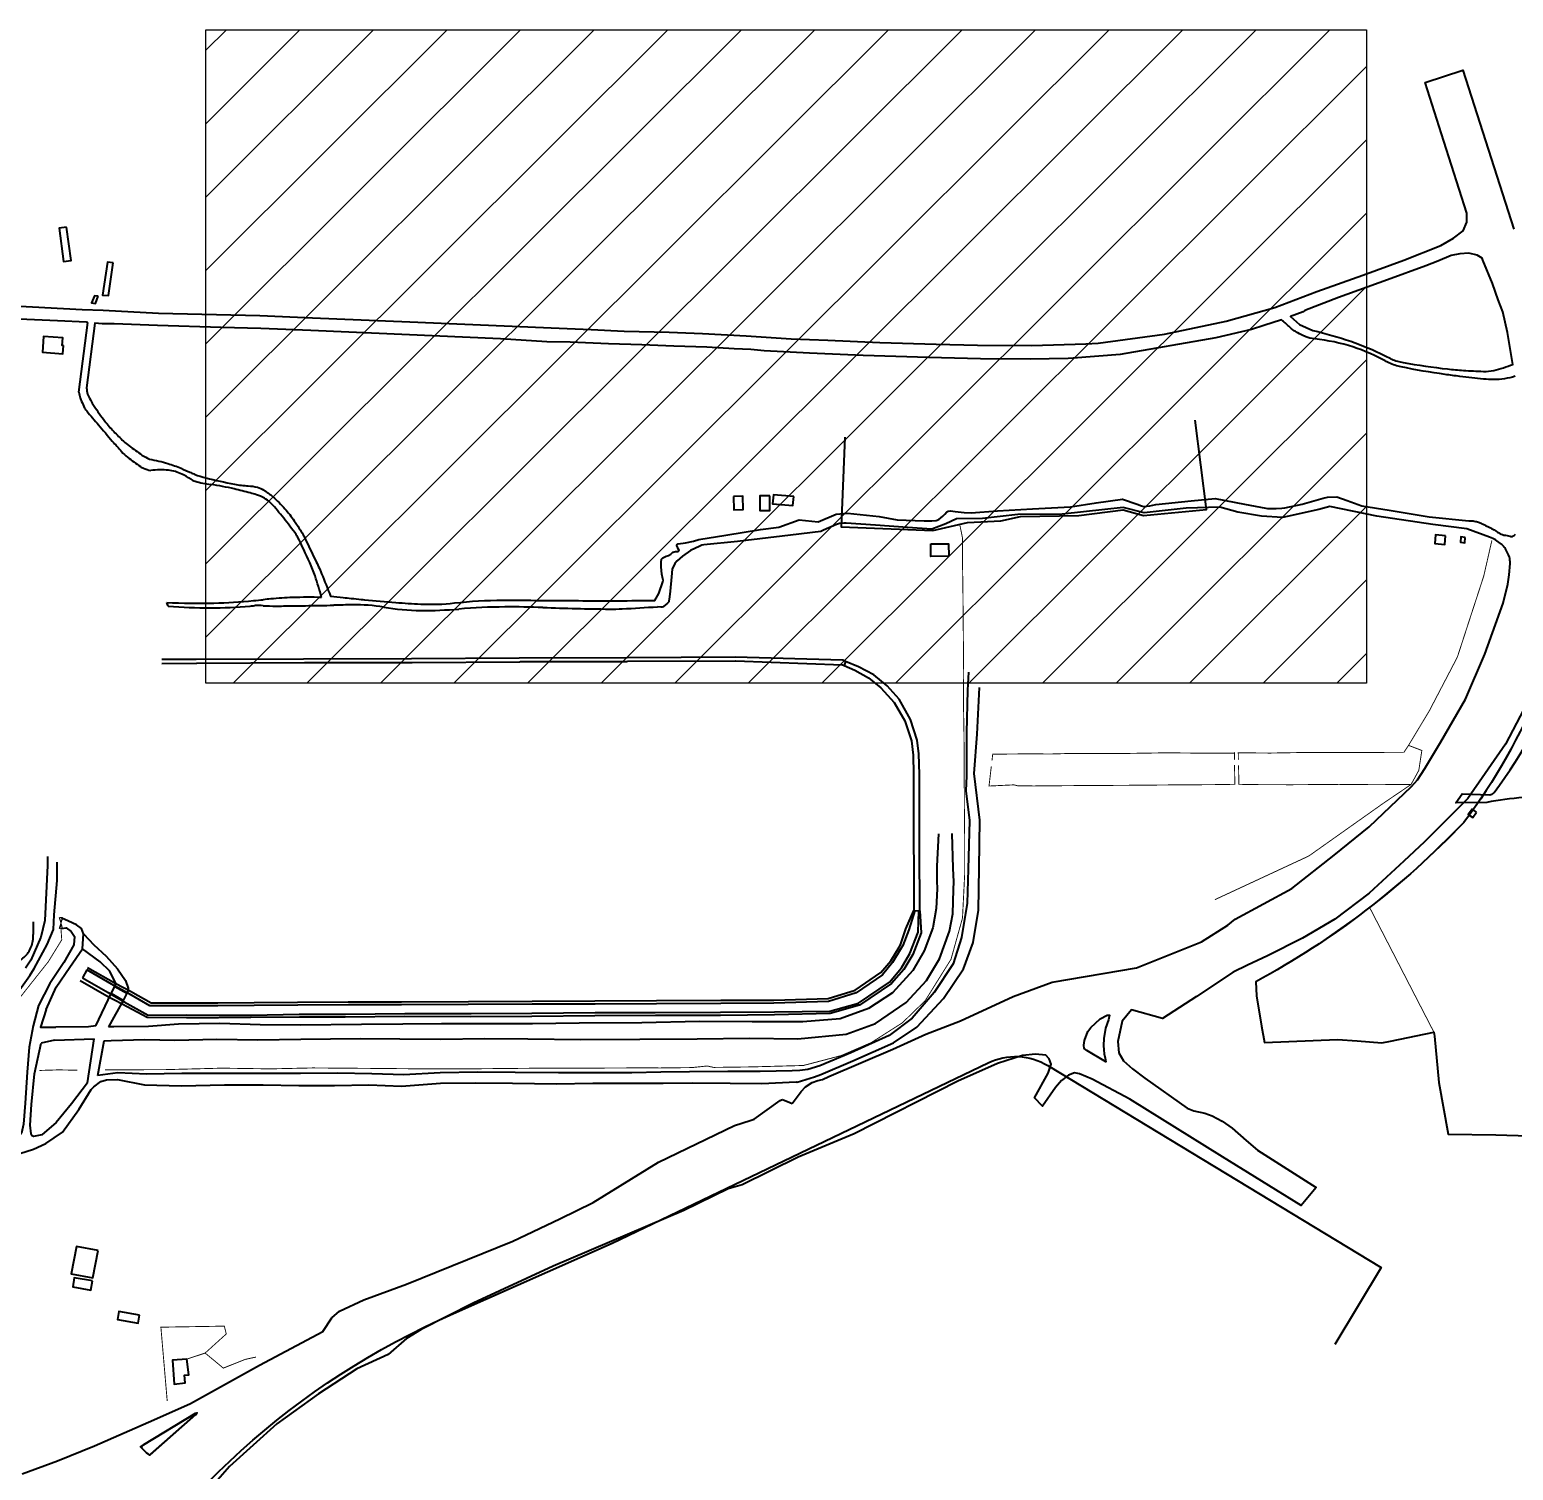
# Model space of a CAD drawing. Header units: metres. Extents: x 428 to 1115, y -4076 to 3914.
# Drawn here: x 868.981 to 869.696, y -369.086 to -368.391 of the extents above; entities that cross this region are included whole.
import ezdxf

# ---------------------------------------------------------------- set-up
doc = ezdxf.new("R2010")
doc.units = ezdxf.units.M
doc.header["$MEASUREMENT"] = 0
for name, pattern in [('CONTINOUS', [0]), ('DASHED', [0.75, 0.5, -0.25]), ('HIDDEN', [9.524999999999995, 6.349999999999998, -3.174999999999998])]:
    doc.linetypes.add(name, pattern=pattern)
for name, color, linetype, lineweight in [('C-BLDG', 253, 'Continuous', 5), ('C-FENC-AIRF-LEAS', 253, 'Continuous', 0), ('C-FENC-AIRF-SECU', 253, 'DASHED', 0), ('C-NTWK-WATR-AIRF', 253, 'HIDDEN', 0), ('C-ROAD-AIRF', 253, 'Continuous', 5), ('C-ROAD-LAND', 253, 'Continuous', 9)]:
    doc.layers.add(name, color=color, linetype=linetype, lineweight=lineweight)
doc.layers.add('C-HUME PIPE', color=253, linetype='Continuous')
doc.layers.add('Dimension', color=7, linetype='Continuous')

msp = doc.modelspace()

# ---------------------------------------------------------------- hatches: boundary and pattern name
at = {"layer": 'Dimension'}
h = msp.add_hatch(dxfattribs=at)
h.set_pattern_fill('ANSI31', color=210, scale=0.2, style=0)
h.set_pattern_definition([(45, (-2541355.054961188, -12257909.05163569), (-0.0176776695296637, 0.0176776695296637), [])])
h.paths.add_polyline_path([(869.0657840189394, -368.3908904374758), (869.6256317300591, -368.3908904374758), (869.6256317300591, -368.7060100746521), (869.0657840189394, -368.7060100746521)])

# ---------------------------------------------------------------- linework, layer by layer
at = {"layer": 'C-BLDG', "lineweight": 40}
for points in [[(868.9986909776798, -368.4861850159932), (868.9950632434209, -368.4866326766778), (868.9971905941945, -368.5026972683837), (869.0008183298503, -368.5022496095617)], [(869.0211895736736, -368.5033446921724), (869.018339803895, -368.503054372849), (869.0160189154428, -368.5188578068037), (869.0188686833587, -368.5191481279899)], [(869.0139715885614, -368.5194373055119), (869.0120854498688, -368.5191836206932), (869.0107210115399, -368.5226830056627), (869.0126071516294, -368.5229366942067)], [(868.9972464232576, -368.5432241539229), (868.9965671151746, -368.5431733670402), (868.9967988743318, -368.5395497604031), (868.9876150362994, -368.5388861763049), (868.9870705250522, -368.5464220679123), (868.9969271295573, -368.5471342595984)], [(869.320356474245, -368.6159735469837), (869.3205050667618, -368.6223530228008), (869.3249641773162, -368.622289465623), (869.3248726497275, -368.6158683559615)], [(869.3378859357778, -368.6156420222242), (869.3329736217728, -368.6156230660845), (869.3329568072094, -368.622694648685), (869.3378691216803, -368.6227136066873)], [(869.3494042740073, -368.6160543075521), (869.3396106455345, -368.6151957790126), (869.3390676909927, -368.6194936203528), (869.3488613222597, -368.6203521470297)], [(869.4154053889087, -368.6388378067631), (869.4240511064287, -368.6387968509216), (869.4240797529799, -368.6448446380664), (869.4154340368567, -368.644885593908)], [(869.6637006499674, -368.6349608990122), (869.6588387796526, -368.6345436366964), (869.6584861175958, -368.6386528256107), (869.6633479934986, -368.6390700823385)], [(869.6731043234337, -368.6356958354581), (869.6710088788402, -368.6354386134762), (869.6708271992262, -368.638059686752), (869.6729226442854, -368.6383169087339)], [(869.6786621482913, -368.7682566324938), (869.6765497000757, -368.7667811362762), (869.6746731395704, -368.7693037333656), (869.6767855877858, -368.7707792314458)], [(869.0138678084929, -368.9796206763704), (869.0034992480521, -368.9776695406754), (869.0009250072632, -368.9908504242766), (869.0112935621161, -368.992801558109)], [(869.0111355199347, -368.9942433981914), (869.0023197280113, -368.9927097781319), (869.0016192430501, -368.9971754605639), (869.0103680714836, -368.998672617482)], [(869.0338284945917, -369.0108175555933), (869.0239443792832, -369.0090720149446), (869.0232273465823, -369.0128539520074), (869.0332448044662, -369.0146496108492)], [(869.0566494008397, -369.0319652202297), (869.0497102984098, -369.0325295253415), (869.0506432768758, -369.0440021305103), (869.0558032751884, -369.0433714574892), (869.0555237773675, -369.0397637913693), (869.0576304038857, -369.0396005845387)]]:
    msp.add_lwpolyline(points, close=True, dxfattribs=at)
msp.add_lwpolyline([(869.3740443042349, -368.5873120370079), (869.3722350355107, -368.6305942366589), (869.4163624043448, -368.6324388346393), (869.4331172900145, -368.6284788659532), (869.449273161577, -368.6278036440481), (869.4587429091205, -368.6256098876465), (869.4869040795472, -368.6251110973526), (869.5082370499019, -368.6224300320018), (869.5181007990483, -368.6251308711934), (869.5484164096284, -368.6222627832312), (869.5430201529394, -368.5792598704566)], dxfattribs=at)
msp.add_lwpolyline([(868.9814611314666, -369.5623727719058), (868.9587208893953, -369.401059882598, -0.3273253152927296), (869.1852453732733, -369.0100346150566), (869.2618335536549, -368.9760129972119), (869.443075039411, -368.8890448434968, -0.2531542329101115), (869.4718983359504, -368.8904437198062), (869.6327171628232, -368.9878056495209), (869.6102818702217, -369.0248634404261)], format="xyb", dxfattribs=at)
at = {"layer": 'C-FENC-AIRF-LEAS', "lineweight": 40}
msp.add_lwpolyline([(869.7288360288237, -368.6357908843775, -0.1273841617458108), (869.6724307173732, -368.7732146902699, -0.0785413492883504), (869.5721403588411, -368.8499945736248), (869.5725432671477, -368.8568380026836), (869.5749692190309, -368.8713594040592), (869.576423893204, -368.8792671038527), (869.6116473772432, -368.8778420685549), (869.6210080291946, -368.8784344604928), (869.632975328235, -368.8794678504336), (869.6372034135144, -368.8787033314575), (869.6580372536424, -368.8742194304932), (869.6583341862877, -368.876146893831), (869.6603746563068, -368.8986163547951), (869.6649627662134, -368.9234101771135), (869.6880144704933, -368.9238345361073), (869.7148538259659, -368.9245867579002)], format="xyb", dxfattribs=at)
at = {"layer": 'C-FENC-AIRF-SECU', "lineweight": 40, "ltscale": 0.2, "const_width": 0.0004332, "flags": 128}
for points in [[(869.4294092897197, -368.6294832098056), (869.430690498544, -368.6357155161668), (869.4307020986323, -368.6460518817175), (869.4309272272383, -368.6589762772192), (869.4310534307604, -368.6744953914304), (869.4311853707637, -368.6875770780017), (869.431161062779, -368.7032734676022), (869.4312581689898, -368.7186419254858), (869.4314730786588, -368.7313223945666)], [(869.5524102938232, -368.8104266988803), (869.597760389546, -368.7893487642277), (869.6340546780136, -368.7636603711862), (869.6470545120407, -368.7548730595727), (869.6507894438562, -368.7480739949961), (869.6522639202756, -368.7384579404015), (869.6458292421754, -368.7359990346004), (869.6557777556462, -368.719517798977), (869.6693713199218, -368.6934780197906), (869.6821143249852, -368.6543579007257), (869.6860272097272, -368.6372060290296)], [(869.4316653185394, -368.769815817358), (869.4314730786588, -368.7313223945666)], [(869.6458292421754, -368.7359990346004), (869.6436118613799, -368.7393581568022)], [(869.5619062664789, -368.7454823422004), (869.5620972229968, -368.7547778541912), (869.5518123241942, -368.7549377473761), (869.5315470308867, -368.7550712785442), (869.5150361549911, -368.7552214375455), (869.4979437664023, -368.7553323021849), (869.4872155524662, -368.7553830648531), (869.4650255935138, -368.7555765489806), (869.4572780174072, -368.755465680616), (869.4555612099227, -368.7550374957491), (869.4435298964252, -368.7556144370455), (869.4446384897325, -368.7460565249194)], [(869.4449461214115, -368.7434042542), (869.4453117730898, -368.7402517254223), (869.4607002911958, -368.7401065601725), (869.473820026951, -368.7401524855513), (869.4804293797223, -368.7399586102683), (869.4963783086148, -368.7399357109089), (869.5097785093691, -368.7398944346924), (869.5293219741302, -368.7395890353937), (869.5445403861683, -368.7397454659213), (869.5616116449107, -368.7397996279169), (869.5619681258555, -368.7395377139319), (869.5619018687737, -368.742972494917)], [(869.6435050470624, -368.7393515462745), (869.6179669573773, -368.7394387515952), (869.5971334846561, -368.7393999601472), (869.5790762673003, -368.739715196075), (869.5637279683596, -368.739581474917), (869.5637974100989, -368.7429064585587)], [(869.6470544380005, -368.7548725343067), (869.6290058614557, -368.7547871804554), (869.6217530751471, -368.7548610157091), (869.612131669173, -368.7548113408257), (869.5981590389144, -368.7549206482936), (869.5890755466987, -368.7549835386444), (869.571666448364, -368.7549191153366), (869.5640455423725, -368.7547868135143), (869.5638535478954, -368.745594186591)], [(869.0463644945863, -368.8923620133419), (869.0734456260559, -368.8916532917638), (869.0970738301855, -368.8919893557895), (869.117356250981, -368.8915422948767), (869.144312039936, -368.891752272727), (869.1664383639453, -368.8919476642031), (869.1947582899463, -368.8919586891998), (869.223447432263, -368.8916952776482), (869.2443533008787, -368.89166521083), (869.2628884743767, -368.8915767947901), (869.2786402678919, -368.8915035723467), (869.284827534562, -368.8915566540081), (869.3002748596354, -368.8913741371353), (869.3075900445562, -368.8906079902072), (869.3107346347402, -368.8912883287985), (869.3287825011517, -368.8910504596997), (869.3540293103887, -368.8903639296759), (869.3722160821651, -368.8855977336634), (869.3867817218286, -368.8793038445283), (869.4017387935762, -368.8697787913251), (869.412756944528, -368.8590947127659), (869.4251946918538, -368.8391538764108), (869.4307446521577, -368.8192388004381), (869.4317765943576, -368.7984059917499), (869.4318066318389, -368.7827380931694), (869.4316653185394, -368.769815817358)], [(869.6580372536424, -368.8742194304932), (869.6270749200937, -368.8141770231295)], [(868.9959541056176, -368.8244104048927), (868.9963564746885, -368.8297602719385), (868.9898665211964, -368.8403211048562), (868.9786189794411, -368.8545235357005), (868.9721688967999, -368.8628144784589), (868.958465646008, -368.8700024447162), (868.9469560095911, -368.8759418147374), (868.9400029848199, -368.8795415087361), (868.9195657339748, -368.8797794653792), (868.9042238364798, -368.8798938485552), (868.8836846984793, -368.8800376615245), (868.8623957941178, -368.8801968748439), (868.8416609936265, -368.8802478237767), (868.818351084819, -368.8804117402751), (868.7998119764832, -368.8804789501), (868.7787703247612, -368.8805427624602), (868.7575411172455, -368.8807022663523), (868.7391513096969, -368.8807773253639), (868.7158510563766, -368.8808742797692), (868.6950955283697, -368.8809888864625), (868.5886433771681, -368.8814946635385), (868.5888838497792, -369.0045756696481), (868.5889058369082, -369.0138913783003), (868.5890774787274, -369.0288488193173), (868.5891007524784, -369.0443226488997), (868.5892790062223, -369.0492456069907), (868.5894260271323, -369.0593901815582), (868.5895338631105, -369.0731620228608), (868.5893858848009, -369.0851348730494)], [(868.9968204912601, -368.824414932983), (868.9950877162497, -368.8244058805276)], [(868.9951157560441, -368.8190377949495), (868.9968485338484, -368.8190468474049)], [(869.0039407000747, -368.8926532230098), (868.9948730361517, -368.8924767504204), (868.9856154499446, -368.8927561192531)], [(869.0172868245153, -368.8924078232367), (869.0301262005103, -368.8924262410719), (869.0463644945863, -368.8923620133419)], [(869.0472120595965, -369.0521476882268), (869.0441619604696, -369.0165566204805), (869.0747483246831, -369.0160486845988), (869.0756915267425, -369.0198114084769), (869.0655083670151, -369.029023511218), (869.0742658721153, -369.0362911688853), (869.0847765407394, -369.0321007742303), (869.0899751568084, -369.0309671795685)], [(869.0566493221428, -369.0319647005517), (869.0655083670151, -369.029023511218)]]:
    msp.add_lwpolyline(points, dxfattribs=at)
msp.add_lwpolyline([(869.5721403588411, -368.8499945736248, 0.07854134928817999), (869.6724307173732, -368.7732146902699, 0.1273841617458662), (869.7288360288237, -368.6357908843775, 0.1273841617458662)], format="xyb", dxfattribs=at)
at = {"layer": 'C-FENC-AIRF-SECU', "linetype": 'CONTINOUS', "lineweight": 40, "ltscale": 0.2, "const_width": 0.0004332, "flags": 128}
for points in [[(868.9968485338484, -368.8190468474049), (868.9950877162497, -368.8244058805276)], [(868.9951157560441, -368.8190377949495), (868.9968204912601, -368.824414932983)], [(868.9959541056176, -368.8244104048927), (868.9959821444808, -368.8190423174519)]]:
    msp.add_lwpolyline(points, dxfattribs=at)
at = {"layer": 'C-HUME PIPE', "lineweight": 40}
msp.add_lwpolyline([(869.0201529748607, -368.8556330649872), (869.0219426625277, -368.8522630407234), (869.0278160166797, -368.8554913102407), (869.0259538316037, -368.859044903772)], close=True, dxfattribs=at)
at = {"layer": 'C-NTWK-WATR-AIRF', "lineweight": 40}
for points in [[(869.3742940681856, -368.6955001800079), (869.3730098437387, -368.6949630359877), (869.321109805243, -368.6934467571546), (869.2690484141801, -368.6938202622105), (869.2170180752742, -368.6938999312688), (869.1650553517845, -368.6942955813129), (869.1129737552126, -368.6943812369127), (869.0611116508824, -368.6946634537298), (869.0445564216805, -368.6946507411767)], [(869.0445754425469, -368.6964863518941), (869.0613175132182, -368.696353036793), (869.0615471522194, -368.6963058951069), (869.1134150149171, -368.6960932573993), (869.165223931415, -368.6960185206253), (869.1653908523601, -368.6960077992399), (869.2171879256946, -368.6956805250365), (869.2173146046566, -368.6956695019026), (869.2174849416931, -368.6956160644759), (869.269041229492, -368.695481702568), (869.2692390661557, -368.6954584865588), (869.3211215580683, -368.6952720674444), (869.3213291251902, -368.6952289583851), (869.3728905981277, -368.6972120272685), (869.3736177850383, -368.6975029631276)]]:
    msp.add_lwpolyline(points, dxfattribs=at)
at = {"layer": 'C-NTWK-WATR-AIRF', "lineweight": 40, "flags": 128}
msp.add_lwpolyline([(869.4101679092144, -368.8061344920416), (869.4100184016731, -368.7951061612684), (869.4100259719286, -368.7822981345225), (869.410022166079, -368.7684830947537), (869.409990740927, -368.7549270166774), (869.4099476719146, -368.749980613472), (869.409726375701, -368.7400221748967), (869.4088495932389, -368.7335266153086), (869.4057264891322, -368.7235222867449), (869.4001202885863, -368.7137867527772), (869.3944309018422, -368.7072885538209), (869.3879398396109, -368.7019777985979), (869.3806553869379, -368.6980982458909), (869.3742940681856, -368.6955001800079), (869.3736177850383, -368.6975029631276), (869.3787616602947, -368.6997541094888), (869.3853865722066, -368.7034519574363), (869.3913451935966, -368.70830023277), (869.397842766704, -368.7153378016073), (869.4029037868476, -368.724201051401), (869.4061276805458, -368.7338912336845), (869.406913317727, -368.7407744860967), (869.4070387268309, -368.7499589993377), (869.4070621086154, -368.7550717144031), (869.407135530362, -368.7686959410776), (869.4071837095413, -368.7821017893721), (869.4072579014917, -368.7953900879938), (869.4073300701435, -368.8061135242451), (869.4072618228253, -368.8155567831118), (869.4101654561107, -368.8157902731318)], close=True, dxfattribs=at)
for points in [[(869.4101654561107, -368.8157902731318), (869.4107915754298, -368.8263663145471), (869.406788140988, -368.8368185068239), (869.4024267392102, -368.84403058316), (869.3964600050692, -368.8508205245006), (869.3810460609254, -368.8613121024092), (869.3669752715956, -368.8653695116508), (869.3400567048099, -368.8659782129098), (869.3140001688022, -368.8662341291774), (869.2827372420448, -368.866249522077), (869.2534211636392, -368.8663546330054), (869.2231234325898, -368.8667062333544), (869.1936756488738, -368.8668552859444), (869.1617759526578, -368.8667908682247), (869.1329802651759, -368.8669996577073), (869.1110183433499, -368.8670960086156), (869.0875162305181, -368.8672039563526), (869.0720190466251, -368.8673783167023), (869.0565572180657, -368.8674304819424), (869.0374876242001, -368.8672884124089), (869.0255096386988, -368.8607261216958), (869.018070226522, -368.8568577988763), (869.0052348440382, -368.8495360946972)], [(869.0084597519468, -368.8442197198738), (869.0062836888118, -368.8481189868171), (869.0186927388291, -368.8551514110286), (869.026488723686, -368.8596332016159), (869.0379551011008, -368.8660482409168), (869.0567421037573, -368.866011721896), (869.0722467135507, -368.8661774917264), (869.0876671303865, -368.8660821168442), (869.1107855681201, -368.8656772560198), (869.1332386457232, -368.8655945787896), (869.1617409204935, -368.8653653337378), (869.193719115561, -368.8652941397149), (869.2230962100308, -368.8651032521148), (869.2535289334935, -368.8648872709591), (869.2825945485253, -368.8648369292487), (869.3140834690873, -368.864702839287), (869.3401124258397, -368.864546447875), (869.3667851108928, -368.8641706294138), (869.3805984062944, -368.8602863921541), (869.3955667298156, -368.8501303679068), (869.4013299010562, -368.8432879968305), (869.4053465169725, -368.8363602216114), (869.4093048609664, -368.8260667229761), (869.409679593971, -368.8157828858812)], [(869.4077218477486, -368.8156751206834), (869.4047924619969, -368.8248745276351), (869.4019000162241, -368.8325526769032), (869.4011219665279, -368.8338183647711), (869.3970420812126, -368.8406948297043), (869.392127216315, -368.8466454165746), (869.3795074382666, -368.8552883620131), (869.3661575433669, -368.8594331702907), (869.3398195472419, -368.860282918321), (869.3141467347612, -368.8603947552612), (869.2831297786777, -368.8605622629393), (869.2535270335952, -368.8607225491423), (869.2232103058939, -368.8608691337277), (869.1923728431445, -368.8609205706734), (869.1601893971543, -368.8611134066003), (869.1345826405902, -368.8611850104053), (869.1101312357802, -368.8612478337009), (869.0890661878383, -368.8615154846329), (869.0716443564612, -368.861531635629), (869.0565265104977, -368.8615813701172), (869.0388670801055, -368.8615837859679), (869.0288640227969, -368.8557778316308), (869.0215070308057, -368.8518189600427), (869.0084597519468, -368.8442197198738)], [(869.0088398703244, -368.8431186730732), (869.0224289740307, -368.8508074803967), (869.0294615174513, -368.8545270169843), (869.0394077906254, -368.8601196630616), (869.0564031661357, -368.8600790499468), (869.0715499422383, -368.8601138441581), (869.0890751569401, -368.8599848261792), (869.1100467960221, -368.859899729373), (869.1344422711861, -368.8597407302577), (869.1601636083667, -368.8596571608205), (869.1925429128912, -368.8595067652632), (869.2231331267262, -368.8592999892999), (869.2534938170444, -368.8592077231724), (869.283128334662, -368.859012437867), (869.3142035137732, -368.8589234127422), (869.339792652974, -368.8588168582637), (869.3659397074823, -368.8580942562539), (869.3789352918844, -368.8540361578334), (869.3913289303762, -368.8455045110304), (869.3962304657196, -368.8398957791496), (869.4002669420894, -368.8333582020123), (869.4008722188753, -368.8321527763028), (869.4033837830517, -368.824431121232), (869.4072618228253, -368.8155567831118)]]:
    msp.add_lwpolyline(points, dxfattribs=at)
at = {"layer": 'C-NTWK-WATR-AIRF', "lineweight": 40}
msp.add_lwpolyline([(868.9825404528398, -368.8211108873356), (868.982569181813, -368.8271756171007, -0.4712000863091367), (868.9669666988644, -368.8418099767286, -15.12577701606584)], format="xyb", dxfattribs=at)
at = {"layer": 'C-ROAD-AIRF', "lineweight": 40}
msp.add_lwpolyline([(869.70120052992, -368.7612088023443, 0.0360986253520383), (869.6835462516044, -368.7635729199965), (869.6687110578513, -368.76364319201), (869.6716827703508, -368.7594366873373), (869.6849779779893, -368.7598101756294, 0.2436336051842627), (869.6871311571318, -368.7587704154421, 0.0757230715724643), (869.7207350199913, -368.6960436402578, -0.3244766693511961)], format="xyb", dxfattribs=at)
for points in [[(868.9761542519425, -368.8537602684219), (868.9810106502717, -368.8469700420965), (868.983123830041, -368.8436308595111), (868.9892994169948, -368.8319602421244), (868.9923303280827, -368.8247436842639), (868.9927572719623, -368.8177192377616), (868.9941989006343, -368.8012299964894), (868.9941565040368, -368.7922640665192)], [(868.9894579714032, -368.7896309829075), (868.9894326431547, -368.7939063067307), (868.9882237911094, -368.8204786720444), (868.9862768826877, -368.8284365123827), (868.9815003801939, -368.8395966979434), (868.9788278797512, -368.8434359225202)]]:
    msp.add_lwpolyline(points, dxfattribs=at)
at = {"layer": 'C-ROAD-LAND', "lineweight": 40}
for p, q in [((868.9942481103222, -368.5313448122461), (868.964260943221, -368.5299135296363)), ((869.0083174393383, -368.531932674231), (868.9942481103222, -368.5313448122461)), ((869.0046117515171, -368.5656996759344), (869.0088909775819, -368.532041225465)), ((869.008340977585, -368.5319919100721), (869.0083174393383, -368.531932674231)), ((869.0088909775819, -368.532041225465), (869.008340977585, -368.5319919100721)), ((869.4788845316377, -368.6244350912739), (869.4574598325287, -368.6247337757368)), ((869.4994254754725, -368.6223088017423), (869.4788845316377, -368.6244350912739)), ((869.5082422653082, -368.6212415284235), (869.4994254754725, -368.6223088017423)), ((869.5183671712746, -368.6239262352456), (869.5082422653082, -368.6212415284235)), ((869.5385407968296, -368.6216662115175), (869.5183671712746, -368.6239262352456)), ((869.5548308039885, -368.6210798620003), (869.5385407968296, -368.6216662115175)), ((869.56354488012, -368.6235597486366), (869.5548308039885, -368.6210798620003)), ((869.5749264545608, -368.6254794112165), (869.56354488012, -368.6235597486366)), ((869.6025061057751, -368.6221961936672), (869.5873478678858, -368.6256965378989)), ((869.6079139532392, -368.6208789906223), (869.6025061057751, -368.6221961936672)), ((869.6304871286136, -368.6254753636887), (869.6079139532392, -368.6208789906223)), ((869.3700554822441, -368.6294422483762), (869.3636994412972, -368.6322933490146)), ((869.3714773380068, -368.629084518062), (869.3700554822441, -368.6294422483762)), ((869.373537384892, -368.6287954467107), (869.3714773380068, -368.629084518062)), ((869.3746254471934, -368.6288208215255), (869.373537384892, -368.6287954467107)), ((869.3888528318947, -368.6298071666379), (869.3746254471934, -368.6288208215255)), ((869.4041447611395, -368.6309533788581), (869.3888528318947, -368.6298071666379)), ((869.4160121045877, -368.6317234932203), (869.4041447611395, -368.6309533788581)), ((869.4227209924591, -368.6292320544588), (869.4160121045877, -368.6317234932203)), ((869.4277849197258, -368.6267630829233), (869.4227209924591, -368.6292320544588)), ((869.4403679584954, -368.6266596036721), (869.4277849197258, -368.6267630829233)), ((869.4574598325287, -368.6247337757368), (869.4403679584954, -368.6266596036721)), ((869.5851249182467, -368.6261665391494), (869.5749264545608, -368.6254794112165)), ((869.5873478678858, -368.6256965378989), (869.5851249182467, -368.6261665391494)), ((869.6576070366298, -368.6294965835978), (869.6304871286136, -368.6254753636887)), ((869.6740169701967, -368.6316068785953), (869.6576070366298, -368.6294965835978)), ((869.6849615699483, -368.635663129272), (869.6740169701967, -368.6316068785953)), ((869.3222861951086, -368.6376246417631), (869.3060247660484, -368.6393085400332)), ((869.3477688412983, -368.6346973347236), (869.3222861951086, -368.6376246417631)), ((869.3624525205103, -368.6328604425062), (869.3477688412983, -368.6346973347236)), ((869.3636994412972, -368.6322933490146), (869.3624525205103, -368.6328604425062)), ((869.2956400667188, -368.6447518131454), (869.2930773282292, -368.646969022112)), ((869.2996341450942, -368.6419542244394), (869.2956400667188, -368.6447518131454)), ((869.3040753775148, -368.6399145162422), (869.2996341450942, -368.6419542244394)), ((869.3049667724279, -368.6394956147988), (869.3040753775148, -368.6399145162422)), ((869.3060247660484, -368.6393085400332), (869.3049667724279, -368.6394956147988)), ((869.2907116203439, -368.6510835083891), (869.2904529720415, -368.6547671089638)), ((869.291943046717, -368.6482695731092), (869.2907116203439, -368.6510835083891)), ((869.2930773282292, -368.646969022112), (869.291943046717, -368.6482695731092)), ((869.694390578648, -368.6536981518139), (869.6948518282605, -368.6483511718679)), ((869.6948518282605, -368.6483511718679), (869.6948518282605, -368.6483511718679)), ((869.2904529720415, -368.6547671089638), (869.2898124656509, -368.6615842076708)), ((869.6915345219767, -368.6674109789301), (869.6937568848822, -368.6582228484322)), ((869.6937568848822, -368.6582228484322), (869.694390578648, -368.6536981518139)), ((869.0477205533404, -368.6688573880811), (869.0469789025243, -368.6670823952872)), ((869.2885136185083, -368.6674321162272), (869.2874162574168, -368.6684381625373)), ((869.2888274094893, -368.6671195569206), (869.2885136185083, -368.6674321162272)), ((869.2890455466567, -368.6667423582394), (869.2888274094893, -368.6671195569206)), ((869.2891826727298, -368.6663208472302), (869.2890455466567, -368.6667423582394)), ((869.2892352002542, -368.6657050586064), (869.2891826727298, -368.6663208472302)), ((869.2898124656509, -368.6615842076708), (869.2892352002542, -368.6657050586064)), ((869.6826650351155, -368.6920591982771), (869.6915345219767, -368.6674109789301)), ((869.2853317037094, -368.6694198845644), (869.283621673925, -368.6691349650491)), ((869.2861115219873, -368.6693159508277), (869.2853317037094, -368.6694198845644)), ((869.2867652503643, -368.6688941119928), (869.2861115219873, -368.6693159508277)), ((869.2874162574168, -368.6684381625373), (869.2867652503643, -368.6688941119928)), ((869.6732565807049, -368.7137355989535), (869.6826650351155, -368.6920591982771)), ((869.6614528749941, -368.7343088592161), (869.6732565807049, -368.7137355989535)), ((869.653647083776, -368.7471561970879), (869.6614528749941, -368.7343088592161)), ((869.647251646487, -368.755773560958), (869.6501303710844, -368.752659462275)), ((869.6501303710844, -368.752659462275), (869.653647083776, -368.7471561970879)), ((869.6269303751046, -368.775281352805), (869.647251646487, -368.755773560958)), ((869.6099655669984, -368.7889016921389), (869.6269303751046, -368.775281352805)), ((869.5895528690759, -368.8050201236028), (869.6099655669984, -368.7889016921389)), ((869.5623023747337, -368.8198494984527), (869.5895528690759, -368.8050201236028)), ((869.5459700128863, -368.8307255915124), (869.5586757585277, -368.8227723370064)), ((869.5586484875399, -368.8227175156344), (869.5623023747337, -368.8198494984527)), ((869.5586757585277, -368.8227723370064), (869.5586484875399, -368.8227175156344)), ((869.5147300562691, -368.8432105703969), (869.5459700128863, -368.8307255915124)), ((869.4739504824263, -368.850204221787), (869.5147300562691, -368.8432105703969)), ((869.4551981054117, -368.857120344298), (869.4739504824263, -368.850204221787)), ((869.4298424143215, -368.8687644711454), (869.4551981054117, -368.857120344298)), ((869.4130937475582, -368.8752470778991), (869.4298424143215, -368.8687644711454)), ((869.3970803841818, -368.8824642858226), (869.4130937475582, -368.8752470778991)), ((869.3663566624617, -368.8957012648452), (869.3970803841818, -368.8824642858226)), ((869.3631654586512, -368.8971063530762), (869.3663566624617, -368.8957012648452)), ((869.3486061692108, -368.9086818898786), (869.3530098511708, -368.9029278921653)), ((869.3530098511708, -368.9029278921653), (869.3550173528363, -368.9007136690188)), ((869.3550173528363, -368.9007136690188), (869.3582460759078, -368.8985808024872)), ((869.3582460759078, -368.8985808024872), (869.3609058144373, -368.8975806104709)), ((869.3609058144373, -368.8975806104709), (869.3631654586512, -368.8971063530762)), ((869.3302567251828, -368.9162938779909), (869.3427727315443, -368.9072359761913)), ((869.3427727315443, -368.9072359761913), (869.343423393542, -368.9068695137966)), ((869.343423393542, -368.9068695137966), (869.3439908604939, -368.9067519548107)), ((869.3439908604939, -368.9067519548107), (869.3474027667996, -368.9081622714866)), ((869.3474027667996, -368.9081622714866), (869.3486061692108, -368.9086818898786)), ((869.3207725733389, -368.9192698838879), (869.3284135120791, -368.9169147125203)), ((869.3284135120791, -368.9169147125203), (869.3302567251828, -368.9162938779909)), ((869.2840811163057, -368.9369649457503), (869.3207725733389, -368.9192698838879)), ((869.2526898588854, -368.9563754348774), (869.2840811163057, -368.9369649457503)), ((869.2364780059886, -368.9643638822008), (869.2526898588854, -368.9563754348774)), ((869.2139357905706, -368.9750737379063), (869.2364780059886, -368.9643638822008)), ((869.1625501802062, -368.9958815014679), (869.2139357905706, -368.9750737379063)), ((869.1420029229355, -369.0033620352615), (869.1625501802062, -368.9958815014679)), ((869.1302693784108, -369.0088182835598), (869.1420029229355, -369.0033620352615)), ((869.1265904074406, -369.0119712984879), (869.1302693784108, -369.0088182835598)), ((869.1222947290968, -369.0185761469173), (869.1265904074406, -369.0119712984879)), ((869.0917663499582, -369.0348798277546), (869.1222947290968, -369.0185761469173)), ((869.058427290978, -369.0534215773214), (869.0917663499582, -369.0348798277546)), ((869.0408193077761, -369.0611788573433), (869.058427290978, -369.0534215773214)), ((869.0122219091152, -369.0738080831933), (869.0408193077761, -369.0611788573433)), ((868.9943708702791, -369.080984163912), (869.0122219091152, -369.0738080831933)), ((868.9772353856694, -369.0872065367867), (868.9943708702791, -369.080984163912))]:
    msp.add_line(p, q, dxfattribs=at)
for points in [[(868.9732818119098, -368.5240291262735), (869.0062620718833, -368.5259026120175), (869.0162537796292, -368.5261873843838), (869.0430650804062, -368.5275306402464), (869.0918023157735, -368.5287526882012), (869.1173227694687, -368.5297660677452), (869.1642401907463, -368.5317718180586), (869.2362015107518, -368.5348656362612), (869.2516729016658, -368.5354874468167), (869.267583639348, -368.5362647137363), (869.2892316714731, -368.5368002558816), (869.3054321096147, -368.5373915563097), (869.3263926259112, -368.5385806540717), (869.3481171070468, -368.539949122699), (869.3658553017174, -368.5406798905451), (869.3908849870655, -368.5417204647083), (869.4179629157167, -368.5424841697086), (869.4380138795692, -368.5429961102773), (869.464249778526, -368.5432432125081), (869.4901412641499, -368.542344337212), (869.4961023884697, -368.5420079882015), (869.5281835007352, -368.5376383959074), (869.5578542561141, -368.5315268876721), (869.5813119695392, -368.5249024013747), (869.6015435242896, -368.5172204634864), (869.6238479181062, -368.5091968773622), (869.6435420256909, -368.5019736847598), (869.6613758006002, -368.4948902352471), (869.6675709378776, -368.4914474895913), (869.6722213351038, -368.4878625328411), (869.6740271020551, -368.4836707076747), (869.6740358122495, -368.4793244375605), (869.6628713444678, -368.4446748978216), (869.6539409360719, -368.4163757654596), (869.6719813998657, -368.4103737267424), (869.6966191087719, -368.4871105178018)], [(869.0477205533404, -368.6688573880811), (869.0469789025243, -368.6670823952872)], [(869.7031372734215, -368.7151523194034), (869.6925461348017, -368.7353951799441), (869.6743896109854, -368.7615510317254), (869.6535921781193, -368.7824838104416), (869.6436151750258, -368.7918731550444), (869.6268299980892, -368.8072876314391), (869.6103393640238, -368.8198348152209), (869.5947802010794, -368.8289614225496), (869.5778362732252, -368.8374607822616), (869.568252639832, -368.8420249334295), (869.5613280366977, -368.8453227392156), (869.5435373103115, -368.8570803737957), (869.5272159734614, -368.8676369673332), (869.5122557678129, -368.8635480887015), (869.5077304863241, -368.8689728210438), (869.5057212854605, -368.8788432999272), (869.5061092409177, -368.8842353484351), (869.508388324162, -368.8881829919983), (869.5127958077808, -368.8920548892338), (869.5187105135863, -368.8964206128139), (869.5391051196362, -368.9108973218818), (869.5422355695497, -368.9122139214296), (869.5476747043301, -368.9133365991283), (869.5511929793154, -368.9146513919104), (869.5560384453145, -368.9171521699746), (869.5608572773506, -368.9206630008983), (869.5674932780547, -368.9265928826053), (869.5730484803076, -368.9312388728131), (869.6013281266075, -368.9491566232164), (869.5940462597516, -368.9578302520085), (869.5561760086437, -368.9343369955886), (869.5114993732292, -368.906566219287), (869.4932171273847, -368.8969394190926), (869.4871522532648, -368.8943717925567), (869.4847758924457, -368.8939835688789), (869.481894171318, -368.8949519078005), (869.4785367185119, -368.8976113757808), (869.4755587284324, -368.9010036325772), (869.4692630446386, -368.910043775918), (869.4655063869301, -368.9059700629432), (869.4720517010298, -368.894003262626), (869.4734843363855, -368.8897511250099), (869.472568320563, -368.8870827330966), (869.4708864712027, -368.8853443859835), (869.4659377410878, -368.8849189094026), (869.4596693254879, -368.8856086692531), (869.4476844393519, -368.8894534892162), (869.4284749622327, -368.8978564440031), (869.3784686243033, -368.9233108795007), (869.3514863983597, -368.9345897751618), (869.3245267951731, -368.9479386898446), (869.3177077066955, -368.9498641992677), (869.2964027966243, -368.9603257345725), (869.2333789551501, -368.9871107040663), (869.1948230787982, -369.0049750989992), (869.1697289193851, -369.0177067740578), (869.1626584147904, -369.0219323876072), (869.1537813646588, -369.0297929717917), (869.1387324216647, -369.036649022134), (869.1201237090734, -369.0487037150879), (869.1000684331972, -369.0631642191428), (869.077297583675, -369.0836598145533), (869.0704695917537, -369.0913793201316)]]:
    msp.add_lwpolyline(points, dxfattribs=at)
msp.add_lwpolyline([(869.6912532527803, -368.5269257946629), (869.6891461964566, -368.5211476663817), (869.6862774882335, -368.5132150425333), (869.6817465033251, -368.5020685660411), (869.6813829112668, -368.5009960866291), (869.6790147488806, -368.4995760748852), (869.6748941177373, -368.4987314789313), (869.670568487594, -368.4990133716483), (869.6664669881444, -368.4998593142947), (869.6599571788553, -368.5025297774692), (869.6541892280674, -368.5048442817051), (869.6357536809387, -368.5115300937314), (869.6121004926844, -368.5200094449092), (869.5958455898669, -368.5262445601393), (869.5950016467704, -368.5269724855889), (869.5889366348143, -368.5291910468359), (869.5932084130925, -368.5330994556416), (869.5997269064989, -368.5359541586358, -0.0285300078615842), (869.6179708153811, -368.5411627012063, -0.0306729465482403), (869.6342513128055, -368.5479783135225, -0.0040233147189082), (869.6369610372801, -368.5493406112063, 0.0133415266442701), (869.6377858407666, -368.5497361960579, 0.0613583684613396), (869.643276556382, -368.5514224226345, 0.0162176644496708), (869.6647110883948, -368.5545078905989, 0.0107709076037052), (869.6722958474292, -368.55518466595, 0.0084573067708704), (869.6819810732138, -368.5556745546628, 0.0668339053299533), (869.6869244989808, -368.555179327609, 0.0343210814290455), (869.6961312009823, -368.5523118785341), (869.6936173890587, -368.536954624461)], format="xyb", close=True, dxfattribs=at)
msp.add_lwpolyline([(869.6972830970642, -368.5580271164645, -0.0782404877193691), (869.6869481024202, -368.5596115811486, -0.0287921968985021), (869.6820266907904, -368.5593650842775, -0.0029777786134909), (869.6706048082431, -368.558062303694, -0.0047610828650965), (869.6634744540657, -368.5571370105017, -0.0160119403573546), (869.6422937773037, -368.5534883345235, -0.0556696780304277), (869.6363972048143, -368.5515745336879, -0.0222893653533473), (869.6357208648567, -368.5512312891651, 0.0062872783044339), (869.6333643649574, -368.5499389393945, 0.0514650304845267), (869.6168553875629, -368.5432257781495, 0.0483239899515251), (869.5982113089282, -368.5397019310613, -0.0101437082177649), (869.5962652154136, -368.538962114485, -0.0181351251966971), (869.5952015765813, -368.5384873299617, -0.0031615189088247), (869.5925259538797, -368.5371536052544, -0.0163388129041842), (869.5920185553713, -368.5368754732182, -0.0235192633753296), (869.5902799819465, -368.5357336158622, -0.0241982798532359), (869.5887035624927, -368.5344678125102, -0.0036911778511493), (869.5880502941886, -368.5338804590274, 0.0017679970920071), (869.5866911467035, -368.5326489749123, 0.0056207773386273), (869.5859234914985, -368.5319738107492, 0.0031661435172293), (869.5845398763065, -368.5307993645538), (869.5845398763065, -368.5307993645538), (869.5845398763065, -368.5307993645538), (869.5760315703099, -368.5335275362004), (869.5700832968448, -368.5354109535683), (869.5529556707348, -368.5394616926778), (869.5068299793508, -368.5475149526018), (869.4841463239734, -368.5492275281567), (869.4817185951268, -368.5494855100978), (869.4634368349667, -368.5497072375138), (869.4394188914317, -368.5495446826089), (869.4143318934234, -368.5489417518247), (869.3828774369192, -368.5480058601815), (869.3569031292442, -368.5468474494983), (869.3350279661697, -368.5457309092153), (869.3287163446527, -368.5451818479914), (869.3205626122522, -368.5448230894972), (869.3074974426871, -368.5440627856869), (869.291563544875, -368.5434923673738), (869.2760524232742, -368.5429394877274), (869.2600131039378, -368.5423876492996), (869.2415907000992, -368.5416360142399), (869.2303241044154, -368.5414298957903), (869.2078603496644, -368.5399207341243), (869.1164698907975, -368.5359653419573), (869.0923277092967, -368.5350419915039), (869.0732238245997, -368.5344874913562), (869.0425552967807, -368.5335516295154), (869.0216494565698, -368.5326549856682), (869.015778566232, -368.5326587780137), (869.0122974058484, -368.5323466508407), (869.0082995775027, -368.5635285748858, 0.0377509167668509), (869.008758360507, -368.5666865127851, 0.0141766807284573), (869.0107050030362, -368.5703724565674, 0.0177896911039298), (869.0120066916439, -368.5724964177925, 0.0099712196312784), (869.0144301410635, -368.5759985054601, 0.0093653800393868), (869.0171525576022, -368.5796245447119, 0.0216052194846794), (869.0214326782022, -368.584645207854, 0.0214463961045404), (869.0261633796488, -368.5893135367651, 0.0211792778628374), (869.0288112400901, -368.5915146413017, 0.0114775693704769), (869.0350373377893, -368.596037207054, 0.0149923482058204), (869.0386945027728, -368.5979258621801, -0.0221390452723033), (869.0475377053822, -368.6001047211457, -0.0300128654642684), (869.0538607695942, -368.602383162709, -0.0079730724503357), (869.0585501422045, -368.6044874860663, 0.0187573282308533), (869.060562832268, -368.605339016648, 0.0299258432364229), (869.0658125299831, -368.6069796344955, 0.0116251427384712), (869.0796198537442, -368.6100645622928, 0.0390482622202099), (869.0862588505131, -368.6108550577182, -0.0576491580037244), (869.090740797097, -368.6115582472403, -0.07050912696156), (869.0937920138109, -368.6128901372422, -0.0432318972482903), (869.09813776611, -368.616117481025, -0.0294910713549831), (869.1039477996397, -368.6219130380769, -0.0327626298431628), (869.1084904819597, -368.6277399695236, -0.0062446271884208), (869.1114333630409, -368.6321909873504, -0.0166895942776528), (869.1124572083223, -368.6339055335839, -0.0124694037568005), (869.1130366879387, -368.635018592583, -0.001209929315193), (869.1186918797772, -368.6466469074357, -0.0138026412844798), (869.1216474748087, -368.6532188578267, -0.0085602720164038), (869.1259340634441, -368.6640167253781, 0.0010175873331768), (869.1321330410298, -368.6647008600403, 0.0016372827146222), (869.135987968171, -368.6651055923422, 2.40294432264e-05), (869.1407535155174, -368.6655899285097, 7.14490244275e-05), (869.1423522964922, -368.6657521071602, 0.0057239851709737), (869.1574851060157, -368.6671101729144, 0.0072275411711452), (869.1694938843007, -368.66787497315, 0.0408734736365657), (869.1857094289605, -368.6673468778599, -0.0283566355769719), (869.2090361099561, -368.6660027353784, -0.0024383505676371), (869.2244766219388, -368.6660647372473, 0.0011184860816417), (869.2581369997803, -368.6662887687554, 0.0032773518717508), (869.2646555141417, -368.6662748436202, 0.0012014137471191), (869.2824362269472, -368.6660775801856), (869.2842429932077, -368.6627669631262), (869.286260834882, -368.6571209969688), (869.2863654163536, -368.6564108113516), (869.2862266963217, -368.6557463722993), (869.2857889048623, -368.6533671318311), (869.2854498200921, -368.6499475854207), (869.2854302325158, -368.6475975754429), (869.2855570465197, -368.6462644225676), (869.2861746149008, -368.6455774306078), (869.2878688755317, -368.6447593922485), (869.2890030862633, -368.6444327215422), (869.2900252495763, -368.6437265927661), (869.2906719590407, -368.6431535984147), (869.290973616751, -368.6429004314114), (869.2911543315146, -368.6428031901587), (869.2916369810571, -368.6426784562636), (869.29235872625, -368.6425722817649), (869.2935775210951, -368.6425036917199), (869.2940475107042, -368.6420124507267), (869.2936451178847, -368.6412514651884), (869.293382906342, -368.6407373211105), (869.2929025245702, -368.6395991648305), (869.2928908429911, -368.639494469272), (869.2929148850833, -368.6394142078925), (869.2931403377896, -368.6391002907176), (869.293567636503, -368.6388706116695), (869.2971894233357, -368.6384119576533), (869.3009831178803, -368.6374946328569), (869.3036610660945, -368.6367381977607), (869.3165978472549, -368.6346836554576), (869.3332652258557, -368.6319475955088), (869.3421984002797, -368.6307110133339), (869.3519869409372, -368.6273240445871), (869.3610992999617, -368.6282183321882), (869.3698325194287, -368.6245839277972), (869.3752363850232, -368.6240806094128), (869.3905413830522, -368.6256384811122), (869.3992369910573, -368.6272575239409), (869.4122594026718, -368.6277905589659), (869.4159158770797, -368.6277742999364), (869.4180860645007, -368.6275860405285), (869.4193828594741, -368.6270317005683), (869.4213266922033, -368.6255538611431), (869.4222317272666, -368.6245104930122), (869.4231188148129, -368.6234149726797), (869.4237584145609, -368.6231158542205), (869.4249849845526, -368.6229474263955), (869.4271574313623, -368.6231550424118), (869.4315224694889, -368.6237870565374), (869.4349651164246, -368.6238177324403), (869.4475898919497, -368.6228408979941), (869.464505857775, -368.6219974345287), (869.482859371217, -368.6210013645459), (869.4952040640508, -368.6190991083848), (869.5078299473842, -368.617355489986), (869.5149798965884, -368.6197585965265), (869.5170788098928, -368.6204950957317), (869.5181150399019, -368.6208408976663), (869.521079395419, -368.6205626128931), (869.524051238304, -368.6198739408273), (869.541060551988, -368.6180312632341), (869.5525231333321, -368.616888793068), (869.5667880158742, -368.6197697519083), (869.5770159391558, -368.6215875110347), (869.5778472702822, -368.621718484791), (869.5784382917789, -368.6217973324228), (869.5794100430664, -368.6217703203429), (869.5820302129592, -368.6217102668006), (869.5847774245648, -368.6215882821698), (869.5862460904624, -368.6214150710721), (869.5945788365658, -368.6197560745048), (869.6046222280584, -368.6167899238635), (869.6067938753273, -368.6163626479674), (869.6113087423016, -368.6161309367735), (869.6162959928495, -368.6179400327374), (869.6232622153926, -368.6205363253821), (869.6365553061348, -368.6226585692484), (869.6558709759137, -368.6257216202784), (869.674906735761, -368.6277964281608), (869.6769740232137, -368.6277621387262, -0.0192147864881322), (869.6791669507382, -368.6282283774335, -0.047005803573183), (869.6800319570917, -368.6285361702311, -0.0039496892124742), (869.6824194085655, -368.6296709439475, -0.0040882324104093), (869.684708151022, -368.6308042554874, -0.0310169341639774), (869.6893777944948, -368.6335400639791, 0.0973386950502814), (869.6918057282326, -368.6345606109817, 0.0072936455578172), (869.6948547507506, -368.6351584660579, 0.0028740041155705), (869.6955377887805, -368.6352749596108, 0.0099139606847064), (869.6957366159056, -368.6353036592473, 0.1880147870361584), (869.6960260015782, -368.6352303324957, 0.1148636109192877), (869.6974419704508, -368.6341906747539)], format="xyb", dxfattribs=at)
at = {"layer": 'C-ROAD-LAND', "lineweight": 40, "ltscale": 0.3, "flags": 128}
for points in [[(869.4335695318747, -368.7007427549679), (869.4330971874167, -368.7093191965241), (869.4326475751456, -368.7299047688712), (869.4326688102316, -368.7507321051081)], [(868.9760646265802, -368.9327613244523), (868.9826554483603, -368.9306813253779), (868.9886419288686, -368.9280611331333), (868.9966762172861, -368.9224671273251), (869.0045225936791, -368.9115246514548), (869.0104984589723, -368.9019351414163), (869.011748373961, -368.9006367864777), (869.0151951443274, -368.8980327917952), (869.0179226398337, -368.8973600025046), (869.0231782439964, -368.897164398687), (869.0362148606089, -368.8996477349419), (869.0541088133922, -368.9002308397312), (869.0748822004405, -368.8996679390539), (869.0935612167102, -368.8997162821461), (869.1107569383328, -368.8999382107277), (869.1279293391724, -368.9000873639006), (869.1443843478207, -368.8996722566653), (869.1602330966722, -368.9002606588174), (869.1789545039517, -368.8989375400115), (869.195755102193, -368.8988009112645), (869.2137911328917, -368.898814802872), (869.2350165825208, -368.8991807679404), (869.2525162570979, -368.898823233204), (869.2703548888546, -368.8989034424293), (869.2864074003752, -368.8988925254662), (869.3005156190936, -368.8987302741725), (869.3187062190716, -368.8988328481782), (869.3339343741407, -368.8990208319146), (869.3504482740407, -368.8981814401914), (869.3509611477947, -368.8983365817685), (869.3594194818158, -368.8958604073842), (869.3623894951177, -368.8947874846626), (869.3778651081827, -368.8881441372205), (869.3975099772085, -368.8793751950133), (869.4087684051933, -368.8718978184033), (869.4215118158479, -368.858087468775), (869.4311434514691, -368.8437403681446), (869.4358675912822, -368.8309983125646), (869.4384323898572, -368.8154755382557), (869.438699210981, -368.7950399758983), (869.4390636742917, -368.7720791994352), (869.4363934635054, -368.7495523093958), (869.4377723079978, -368.7306765167732), (869.4389717508909, -368.7080785183925)], [(869.4326688102316, -368.7507321051081), (869.4323850199451, -368.7579013778587)], [(869.4323850199451, -368.7579013778587), (869.4340897346718, -368.7722031342555)], [(869.4340897346718, -368.7722031342555), (869.4334356039633, -368.79575820628), (869.4330529477318, -368.8121106772442), (869.4303365908432, -368.828690294059), (869.4261743565892, -368.841323746251), (869.4171217917334, -368.855089280637), (869.4064116510433, -368.8675714916308), (869.3953985562417, -368.8759032542575), (869.3769168630113, -368.8843358679433), (869.3619279744906, -368.8904679062535), (869.3562303595115, -368.8923533427287), (869.3522824919652, -368.8927156402487), (869.3486426365431, -368.8929052090962)], [(869.4191158772315, -368.7787272854466), (869.4182857917492, -368.794237611698), (869.4183138320093, -368.8013939241637), (869.4185803541783, -368.8051523695458), (869.4180049863514, -368.8147365319302), (869.4163658087942, -368.8239099289049), (869.4122725790236, -368.8350746444184), (869.4068596646991, -368.8445887024272), (869.3969239848536, -368.855261256801), (869.3854075176512, -368.8629409241248), (869.3717365763022, -368.867823950829), (869.3536881762427, -368.8692805356104), (869.3292361963411, -368.8693818094898), (869.3039768175094, -368.8691615517009), (869.2760674571488, -368.8697239066232), (869.2458925843109, -368.8698896392007), (869.2232956662643, -368.8702578804214), (869.2009831485208, -368.8702250401246), (869.1794338370543, -368.8703485577125), (869.1608301498798, -368.8704968298543), (869.1409732005427, -368.8706256615689), (869.1115233250764, -368.8708445391376), (869.0921028414612, -368.8706992528159), (869.0725786546116, -368.8701029269714), (869.0526031330098, -368.8703721034098), (869.0381631790532, -368.8715835454632), (869.0213934313376, -368.8717368169446), (869.0188923217225, -368.8717410097588)], [(869.0202382108998, -368.8783741331417), (869.0363697265144, -368.8777948281486), (869.0509072602596, -368.8780959452261), (869.0711923735086, -368.8776673915554), (869.0908630578648, -368.8779426011016), (869.1115891700481, -368.8776502030659), (869.1402635909486, -368.87742247607), (869.1593712014017, -368.8774748555143), (869.1790451169815, -368.8776033445019), (869.2004496282768, -368.8774087073971), (869.2210589246695, -368.877544963615), (869.2466033738907, -368.8777740782816), (869.2750556799452, -368.8776560499091), (869.3028085082639, -368.8775138965566), (869.3280137507114, -368.8772037456501), (869.3512644213495, -368.8774390368482), (869.3746937764679, -368.8752381036747), (869.3888402674215, -368.8700878041553), (869.4036010932048, -368.8599843959082), (869.4133765958121, -368.8493521789778), (869.4196585882326, -368.8388672264982), (869.424548896948, -368.8256424105484), (869.4260818660129, -368.8171824606825), (869.4264428284821, -368.8055336306561), (869.4265533955638, -368.8018584212978), (869.4261964885388, -368.7952001075018), (869.425775886966, -368.7784731889833)], [(868.9960351264906, -368.8243679570724), (868.9985162080136, -368.8239955435265), (869.0009230775629, -368.8256840872336), (869.0024870214854, -368.8280926010329), (869.0021342909765, -368.8322024511863), (868.9973785737401, -368.8406722469945), (868.9906229120551, -368.8508848584015), (868.9852040847634, -368.861507894354), (868.9826014796142, -368.8712598903794), (868.9806668404359, -368.8815221412797), (868.9796616178807, -368.8936236834843), (868.9786906740499, -368.9085355139096), (868.9779634508176, -368.9186032767166), (868.9769004569258, -368.9230419675578), (868.9744003726971, -368.9261656588633), (868.968792320216, -368.928708201157), (868.9576115682592, -368.9297974220235), (868.9416622905862, -368.9284257496465)], [(868.9887785529587, -368.8633170350213), (868.9936695559752, -368.8526044635791), (869.0001800977496, -368.8429246320148), (869.0063918512186, -368.8341680875737), (869.0069181858432, -368.8269593081195), (869.0058144777884, -368.8243524337877), (869.0034546004479, -368.8224611970354), (868.9996120696758, -368.8208033217807), (868.996453707559, -368.8192530310471)], [(869.0069181858432, -368.8269593081195), (869.0118274735157, -368.8321723266263), (869.0177204338704, -368.8376665021051), (869.0231979405377, -368.8438287841847), (869.0271519115064, -368.8493329825569), (869.0284034567755, -368.8530499840845), (869.0282682808918, -368.8544749877174), (869.0278160166797, -368.8554913102407), (869.0259538316037, -368.859044903772), (869.0214409744236, -368.86713100213), (869.0188923217225, -368.8717410097588)], [(869.0128054707183, -368.8712107929159), (869.0201529748607, -368.8556330649872), (869.0219426625277, -368.8522630407234), (869.0224289740307, -368.8508074803967), (869.0195640623439, -368.8449441081602), (869.0148619911504, -368.8404014146645), (869.0063918512186, -368.8341680875737)], [(868.9887785529587, -368.8633170350213), (868.9861180530733, -368.871933199348), (868.9934620973524, -368.8719154017736)], [(869.0128054707183, -368.8712107929159), (869.0092966221142, -368.871757097425), (868.9934620973524, -368.8719154017736)], [(868.9811147949526, -368.9190730320979), (868.98180605237, -368.9091845749636), (868.9831451312509, -368.8944014924337), (868.9864212372211, -368.879641178878)], [(868.9929148675743, -368.878201126935), (868.9864212372211, -368.879641178878)], [(868.9929148675743, -368.878201126935), (869.0120405736251, -368.8775040394385)], [(869.0087768761313, -368.8986700287779), (869.0120405736251, -368.8775040394385)], [(869.0137405223082, -368.8951285890062), (869.0168343330603, -368.8785316793937), (869.0202382108998, -368.8783741331417)], [(869.3486426365431, -368.8929052090962), (869.3332423451227, -368.8932741413582), (869.3176011992488, -368.8932950085718), (869.2990759084802, -368.8933543263693), (869.2853128178847, -368.8936460780669), (869.271302348921, -368.8938384762723), (869.2533513214308, -368.8938719182033), (869.2358361403329, -368.8939745723028), (869.214935640326, -368.8936967140753), (869.1969420676921, -368.8935503474195), (869.1788066835013, -368.8938565532435), (869.161312461352, -368.8948542698045), (869.1459135985804, -368.8943164477814), (869.1293592280578, -368.8941389451493), (869.1114748450798, -368.8942978697587), (869.0938589437735, -368.8942596799452), (869.0752218216528, -368.8941853678543), (869.0541904573199, -368.8942867423166), (869.0372926117723, -368.8945235403943), (869.0233431937972, -368.8938395640571), (869.0137405223082, -368.8951285890062)], [(869.0087768761313, -368.8986700287779), (869.0010103150142, -368.9089030137976), (868.9936349550132, -368.9179009645003), (868.9867851883043, -368.9237449596394)], [(868.9867851883043, -368.9237449596394), (868.9827975393142, -368.924591304617), (868.9821551325603, -368.9243307801653), (868.9815658815075, -368.923321086796), (868.9811147949526, -368.9190730320979)]]:
    msp.add_lwpolyline(points, dxfattribs=at)
at = {"layer": 'C-ROAD-LAND', "lineweight": 40}
for points in [[(869.4896468506065, -368.8783595672567), (869.4911520662587, -368.8740146270712), (869.4926038905847, -368.8719756117781), (869.497166076662, -368.8678518867808), (869.5005341865924, -368.8661539106388), (869.5016528447029, -368.8661501611341), (869.5010876422618, -368.8684043417443), (869.4997363076415, -368.872363734873), (869.4989410480355, -368.8773428405393), (869.4987863642032, -368.8806955012251), (869.4988432121331, -368.8827734420765), (869.4990710993167, -368.8847963380387), (869.4994911560658, -368.8868197201509), (869.4998425431419, -368.888524740817), (869.4907117737328, -368.8831590375621), (869.4893480222541, -368.8821176140327), (869.4892859975678, -368.8805700129587)], [(869.0388494836967, -369.078292675199), (869.0371741405557, -369.0772223266532), (869.0343984821683, -369.0741871203054), (869.035839045873, -369.0733411590327), (869.0606358824167, -369.0581912117768), (869.0617356062738, -369.0578988472689), (869.0610798913855, -369.0587099416871)], [(869.0610798913855, -369.0587099416871), (869.0612665978131, -369.058478992315), (869.0613038856405, -369.0583538523633), (869.0612770011519, -369.0582400615085), (869.0612141685431, -369.0581572557558), (869.0609769769814, -369.058100532623), (869.0606358824167, -369.0581912117768), (869.035839045873, -369.0733411590327), (869.034903569134, -369.0738905126918), (869.0347807505037, -369.074261402594), (869.0350292511156, -369.0748768727053), (869.0371741405557, -369.0772223266532), (869.0384570578915, -369.0780419612993), (869.0389164714012, -369.07807398762), (869.0393895627801, -369.0778169202376)]]:
    msp.add_lwpolyline(points, close=True, dxfattribs=at)
for centre, radius, start, end in [((869.0376669023987, -368.5589448268284), 0.0337382694637636, 191.5494642378696, 196.3543060738823), ((869.0192711949219, -368.5643430462797), 0.0145668634689277, 196.3543060738823, 203.6695597039167), ((869.1225559562315, -368.5190695858319), 0.1273384401955227, 203.6695597039167, 205.243748470699), ((869.0095882611218, -368.5723335536887), 0.00244348292075, 205.243748470699, 216.6260044544082), ((869.0246980623214, -368.5611013899315), 0.0212707914938145, 216.6260044544082, 219.9412615769077), ((869.8410096708554, -367.8775599411447), 1.085974295819614, 219.9412615769077, 220.4051554598834), ((869.8034113743213, -367.9095644353647), 1.03659900207324, 220.4051554598834, 220.9716330168538), ((869.3617614386474, -368.2931006009448), 0.4516591286977087, 220.9716330168538, 221.8297881865304), ((869.0425460450222, -368.5788101757635), 0.0232569477715043, 221.8297881865304, 231.4877233021025), ((869.0846248557663, -368.5259330737163), 0.0908336787498337, 231.4877233021025, 236.3704401827523), ((869.0385022926946, -368.5952754503805), 0.0075530909114653, 236.3704401827523, 248.6197107973589), ((869.0502129420507, -368.5653630512525), 0.0396761533408733, 248.6197107973589, 253.956029275197), ((869.0441296086516, -368.6365232522358), 0.0333883120094505, 83.59068681243953, 98.40816435789549), ((869.0456312531475, -368.6231552435775), 0.019936225641519, 64.37866337604869, 83.59068681243953), ((869.0395895782727, -368.6357531956155), 0.0339079933683814, 56.03633825965546, 64.37866337604869), ((869.0627935249228, -368.6013047563601), 0.0076265478741255, 236.0363382596555, 253.6809527310009), ((869.0751389865633, -368.5591388287712), 0.0515625908121878, 253.6809527310009, 262.3315661897124), ((869.0531815523152, -368.7222166227866), 0.1129867805740227, 76.49061164900239, 82.33156618971239), ((868.9865911453833, -368.9993868245502), 0.3980439710990893, 75.35280220742173, 76.49061164900239), ((869.0716092190574, -368.6740949413497), 0.0618254680752565, 72.46560248803812, 75.35280220742173), ((869.0839239521753, -368.6351193281581), 0.0209506483644497, 60.90794626493344, 72.46560248803812), ((869.0878614033443, -368.6280428151358), 0.0128524632156364, 46.13592098688332, 60.90794626493344), ((869.0704477354755, -368.6461609898823), 0.0379822091830242, 39.98500766193511, 46.13592098688332), ((868.9327452061569, -368.7616456187088), 0.2177005609639218, 37.41684262851868, 39.98500766193511), ((868.7676685093772, -368.8879329467882), 0.4255437844790194, 36.73589875042347, 37.41684262851868), ((869.0683309342583, -368.6635329107512), 0.0503727973656413, 33.94282963170297, 36.73589875042347), ((868.4010128485842, -368.9763210042138), 0.7868008696699155, 24.67618672151671, 25.67664742365889), ((869.6784393312279, -368.6544244567622), 0.0198627022930328, 61.71522667516268, 70.83029373753536), ((869.668771337239, -368.6652209850718), 0.0341209689841117, 51.08809849343083, 56.00039136040951), ((869.6804980970788, -368.6506940460522), 0.0154515034816116, 45.07751842256477, 51.08809849343083), ((869.6862052213271, -368.6449714543987), 0.0073694712946016, 30.65417165351861, 45.07751842256477), ((869.6668752049898, -368.6564278769065), 0.0298394284670354, 22.16172030281831, 30.65417165351861), ((869.6792067778167, -368.6484242918659), 0.0156452231581345, 0.2677816895682839, 11.99882500669788), ((869.0567792951932, -368.6750320772398), 0.0651329065874798, 18.59286541340322, 24.67618672151671), ((868.9667014563325, -368.7053341547717), 0.160170966139354, 14.71468069205381, 18.59286541340322), ((869.0625715781804, -368.3221488575209), 0.3452857899066215, 267.4116751855437, 271.1785039593387), ((869.0646073091644, -368.4211067034622), 0.2463070061478833, 271.1785039593387, 275.6386536033078), ((868.9012459339444, -366.7665274477322), 1.908931273123676, 275.6386536033078, 275.781014323089), ((869.2074381736908, -369.790860528009), 1.130862183292823, 95.59617806297415, 95.78101432308908), ((869.1124914889093, -368.8218389915992), 0.157200225924361, 91.72893245145173, 95.59617806297415), ((869.115857087994, -368.9333420711326), 0.2687540856639767, 88.77148591459883, 91.72893245145173), ((869.067761072876, -368.4242130814808), 0.2454637605626732, 265.317043395307, 270.0532145184022), ((869.067783010645, -368.4478441997189), 0.2218326336189466, 270.0532145184022, 275.0353499942644), ((869.0529736028855, -368.2797699569483), 0.3905580608441168, 275.0353499942644, 275.3575400103652), ((869.0912357298528, -368.7036245259215), 0.0350487234645754, 86.20633116544937, 92.93605268852257), ((869.0988609799984, -368.588626021402), 0.0802023077484872, 266.2063311654494, 270.5165415470724), ((869.0833489866797, -366.8682786299605), 1.800619632101886, 270.5165415470724, 270.7500894818409), ((869.0234045581763, -362.2900158370603), 6.379274843243013, 270.7500894818409, 270.8742891240297), ((869.1085779056754, -367.8717835618872), 0.7968573184841418, 270.8742891240297, 271.3623931482397), ((869.1613893266638, -370.0922803486455), 1.424267405233923, 90.99725420884985, 91.36239314823969), ((869.1380358822513, -368.7506842556168), 0.0824680675269352, 80.48896088619338, 90.99725420884985), ((869.1708016716746, -368.5551124269832), 0.1158295291099307, 260.4889608861902, 269.3521056373586), ((869.1716465158258, -368.4803954082299), 0.1905513254910853, 269.3521056373586, 274.8851875175321), ((869.2115062223618, -368.9467658697386), 0.2775193993811783, 90.30096457181844, 94.88518751753209), ((869.2124375598374, -369.124095117556), 0.4548510936877747, 87.98600995352905, 90.30096457181844), ((869.2773911421989, -367.2771131078471), 1.393272689093366, 267.986009953516, 269.3085544160473), ((869.2617582483088, -368.5724627411683), 0.09782872464386999, 269.3085544160473, 272.8549077726013), ((869.2281471020414, -367.8984907678087), 0.7726382754311666, 272.8549077726013, 274.1172603960642)]:
    msp.add_arc(centre, radius, start, end, dxfattribs=at)
at = {"layer": 'Dimension', "color": 210}
msp.add_lwpolyline([(869.0657840189394, -368.3908904374758), (869.6256317300591, -368.3908904374758), (869.6256317300591, -368.7060100746521), (869.0657840189394, -368.7060100746521)], close=True, dxfattribs=at)

doc.saveas('drawing.dxf')
